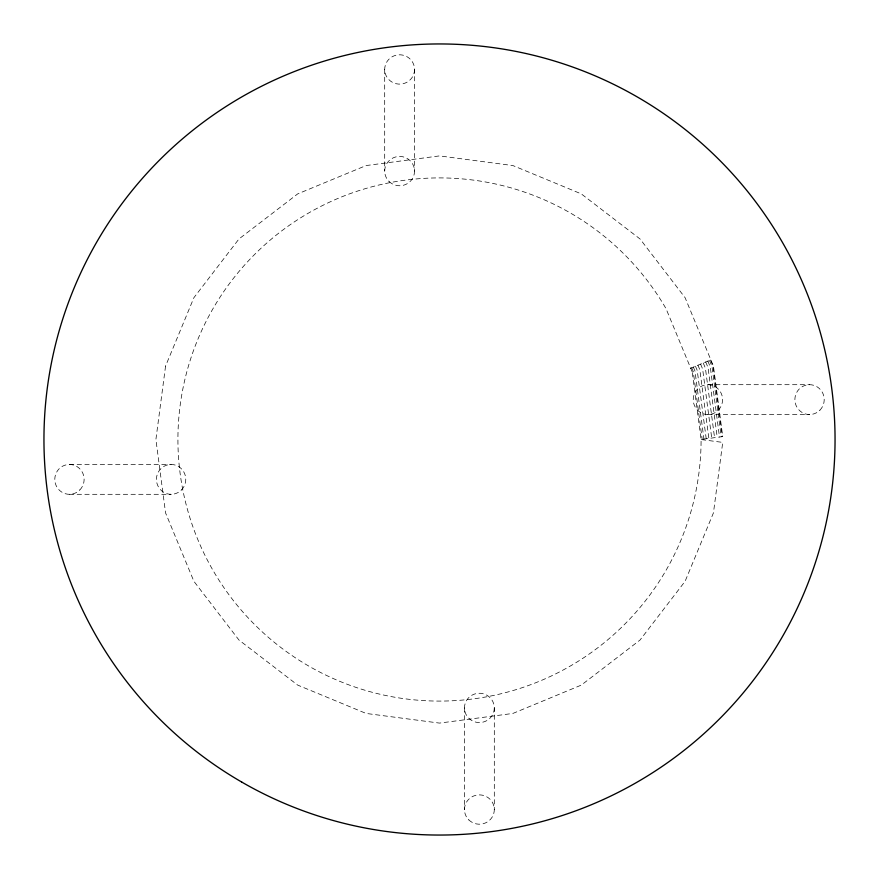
<?xml version="1.0" encoding="UTF-8"?>
<svg xmlns="http://www.w3.org/2000/svg" width="879" height="879" viewBox="0 0 879 879"><rect width="100%" height="100%" fill="white"/><g stroke="black" fill="none" stroke-linecap="round" stroke-linejoin="round"><path stroke-width="0.66" stroke-dasharray="4.39 3.3" d="M690.356 368.367L710.858 359.874M707.903 384.694L809.548 384.694M707.903 414.547L809.548 414.547M69.452 464.453L171.097 464.453M69.452 494.306L171.097 494.306M710.507 360.016L713.067 366.202L722.34 436.654M709.485 360.445L711.99 366.488L721.241 436.797M707.859 361.115L710.276 366.95L719.494 437.028M705.727 361.994L708.034 367.543L717.22 437.324M703.255 363.016L705.419 368.246L714.561 437.676M700.607 364.126L702.629 368.993L711.715 438.05M697.948 365.224L699.827 369.74L708.87 438.423M695.476 366.246L697.223 370.444L706.211 438.775M693.355 367.125L694.981 371.048L703.936 439.071M691.729 367.796L693.256 371.509L702.189 439.302M494.306 707.903A14.921 14.657 0 0 1 471.924 720.604A14.921 14.657 0 0 1 471.924 695.212A14.921 14.657 0 0 1 494.306 707.903L494.306 809.548M464.453 707.903L464.453 809.548M414.547 69.452A14.921 14.657 0 0 1 392.155 82.154A14.921 14.657 0 0 1 392.155 56.761A14.921 14.657 0 0 1 414.547 69.452L414.547 171.097M384.694 69.452L384.694 171.097M165.56 366.103L155.902 439.5L165.56 512.896L193.896 581.305L238.967 640.033L297.695 685.104L366.103 713.44L439.5 723.098L512.896 713.44L581.305 685.104L640.033 640.033L685.104 581.305L713.44 512.896L722.725 442.401L700.717 439.5L722.725 436.599L713.44 366.103L685.104 297.695L640.033 238.967L581.305 193.896L512.896 165.56L439.5 155.902L366.103 165.56L297.695 193.896L238.967 238.967L193.896 297.695L165.56 366.103M692.18 371.795L666.051 308.705A261.59 261.59 0 0 0 239.121 271.347A261.59 261.59 0 0 0 350.007 685.301A261.59 261.59 0 0 0 701.09 439.544L692.18 371.795M819.909 410.174A14.921 14.657 -90 0 0 813.339 385.2A14.921 14.657 -90 0 0 795.385 403.483A14.921 14.657 -90 0 0 819.909 410.174M718.275 410.174A14.921 14.657 -90 0 0 711.693 385.2A14.921 14.657 -90 0 0 693.74 403.483A14.921 14.657 -90 0 0 718.275 410.174M468.826 819.909A14.921 14.657 0 0 0 493.8 813.339A14.921 14.657 0 0 0 475.517 795.385A14.921 14.657 0 0 0 468.826 819.909M389.056 181.459A14.921 14.657 0 0 0 414.031 174.888A14.921 14.657 0 0 0 395.748 156.934A14.921 14.657 0 0 0 389.056 181.459M181.459 489.944A14.921 14.657 -90 0 0 174.888 464.969A14.921 14.657 -90 0 0 156.934 483.252A14.921 14.657 -90 0 0 181.459 489.944M79.824 489.944A14.921 14.657 -90 0 0 73.254 464.969A14.921 14.657 -90 0 0 55.3 483.252A14.921 14.657 -90 0 0 79.824 489.944"/><path stroke-width="1.32" d="M241.725 782.057A395.55 395.55 0 0 0 835.05 439.5A395.55 395.55 0 0 0 241.725 96.943A395.55 395.55 0 0 0 241.725 782.057"/></g></svg>
